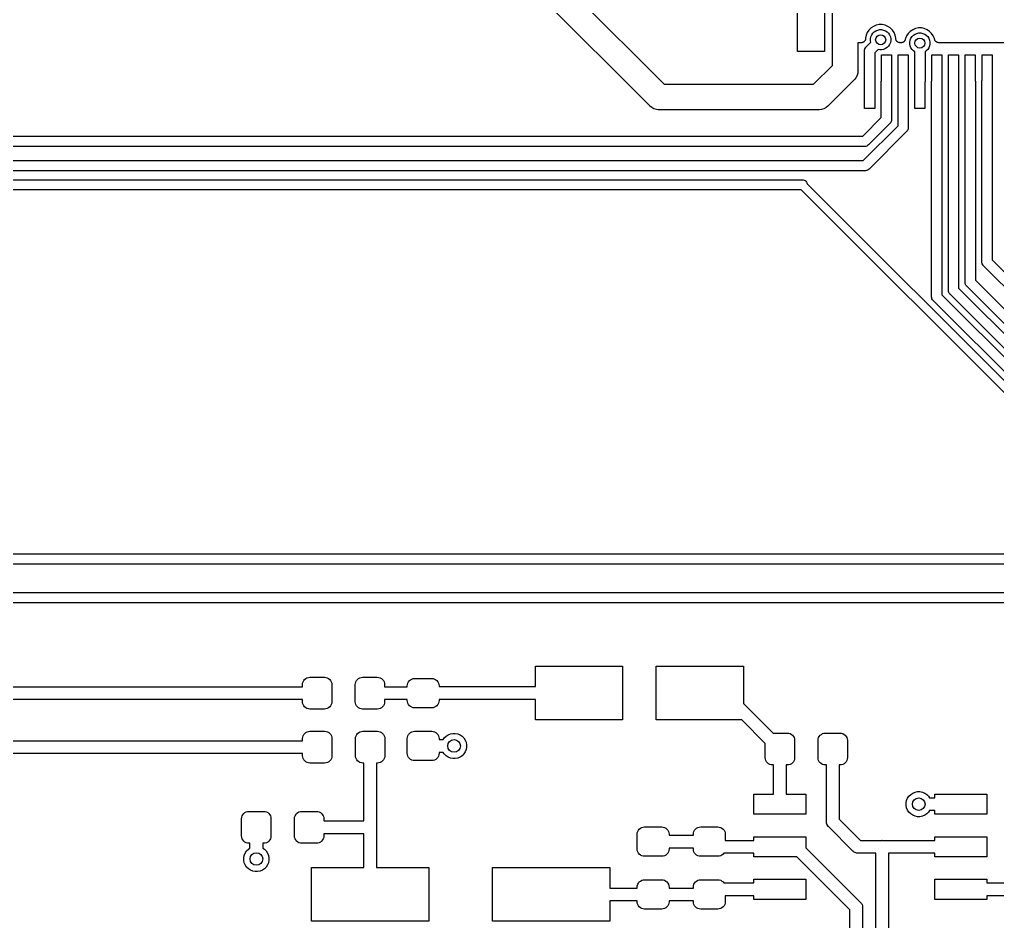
# Model space of a CAD drawing. Extents: x -66 to 211, y -177 to 13.
# Drawn here: x 45.59 to 74.74, y -110.35 to -83.44 of the extents above; entities that cross this region are included whole.
import ezdxf

# ---------------------------------------------------------------- set-up
doc = ezdxf.new("R2010")
doc.units = 0
doc.layers.add('BLACK', color=7, linetype='CONTINUOUS')

msp = doc.modelspace()

# ---------------------------------------------------------------- linework, layer by layer
at = {"layer": 'BLACK', "linetype": 'CONTINUOUS'}
for p, q in [((58.7525, -79.3109), (64.8084, -85.3669)), ((64.368, -86.004), (58.3121, -79.9481)), ((68.7844, -84.3899), (68.7844, -82.5899)), ((69.5844, -82.5899), (69.5844, -84.3899)), ((69.8244, -84.0031), (69.8223, -82.9643)), ((71.0502, -83.6416), (70.9765, -83.6908)), ((71.1321, -83.6077), (71.0502, -83.6416)), ((71.219, -83.5904), (71.1321, -83.6077)), ((71.3076, -83.5904), (71.219, -83.5904)), ((71.3946, -83.6077), (71.3076, -83.5904)), ((71.4765, -83.6416), (71.3946, -83.6077)), ((71.5502, -83.6908), (71.4765, -83.6416)), ((70.8306, -83.9091), (70.8133, -83.9961)), ((70.8645, -83.8272), (70.8306, -83.9091)), ((70.9138, -83.7535), (70.8645, -83.8272)), ((70.9765, -83.6908), (70.9138, -83.7535)), ((70.9633, -84.0108), (70.9749, -83.9529)), ((70.9749, -83.9529), (70.9975, -83.8983)), ((70.9975, -83.8983), (71.0303, -83.8491)), ((71.0303, -83.8491), (71.0721, -83.8073)), ((71.0721, -83.8073), (71.1212, -83.7745)), ((71.1212, -83.7745), (71.1758, -83.7519)), ((71.1758, -83.7519), (71.2338, -83.7404)), ((71.2338, -83.7404), (71.2929, -83.7404)), ((71.2929, -83.7404), (71.3508, -83.7519)), ((71.3508, -83.7519), (71.4054, -83.7745)), ((71.4054, -83.7745), (71.4546, -83.8073)), ((71.4546, -83.8073), (71.4963, -83.8491)), ((71.4963, -83.8491), (71.5292, -83.8983)), ((71.5292, -83.8983), (71.5518, -83.9529)), ((71.6129, -83.7535), (71.5502, -83.6908)), ((71.5518, -83.9529), (71.5633, -84.0108)), ((71.6621, -83.8272), (71.6129, -83.7535)), ((71.696, -83.9091), (71.6621, -83.8272)), ((71.7133, -83.9961), (71.696, -83.9091)), ((72.0344, -83.9269), (72.0005, -84.0088)), ((72.0836, -83.8532), (72.0344, -83.9269)), ((72.1463, -83.7905), (72.0836, -83.8532)), ((72.22, -83.7413), (72.1463, -83.7905)), ((72.1673, -83.9979), (72.2002, -83.9488)), ((72.2002, -83.9488), (72.2419, -83.907)), ((72.3019, -83.7073), (72.22, -83.7413)), ((72.2419, -83.907), (72.2911, -83.8742)), ((72.2911, -83.8742), (72.3457, -83.8516)), ((72.3889, -83.69), (72.3019, -83.7073)), ((72.3457, -83.8516), (72.4036, -83.84)), ((72.4775, -83.69), (72.3889, -83.69)), ((72.4036, -83.84), (72.4627, -83.84)), ((72.4627, -83.84), (72.5207, -83.8516)), ((72.5644, -83.7073), (72.4775, -83.69)), ((72.5207, -83.8516), (72.5753, -83.8742)), ((72.6463, -83.7413), (72.5644, -83.7073)), ((72.5753, -83.8742), (72.6244, -83.907)), ((72.6244, -83.907), (72.6662, -83.9488)), ((72.72, -83.7905), (72.6463, -83.7413)), ((72.6662, -83.9488), (72.699, -83.9979)), ((72.7827, -83.8532), (72.72, -83.7905)), ((72.832, -83.9269), (72.7827, -83.8532)), ((72.8659, -84.0088), (72.832, -83.9269)), ((69.8246, -84.0056), (69.8244, -84.0031)), ((69.8246, -84.8052), (69.8246, -84.0056)), ((70.6863, -84.1299), (70.5866, -84.1299)), ((70.5866, -84.1299), (70.5866, -84.9443)), ((70.6982, -84.1287), (70.6863, -84.1299)), ((70.7101, -84.1276), (70.6982, -84.1287)), ((70.7105, -84.1275), (70.7101, -84.1276)), ((70.711, -84.1275), (70.7105, -84.1275)), ((70.7225, -84.124), (70.711, -84.1275)), ((70.7339, -84.1206), (70.7225, -84.124)), ((70.7343, -84.1204), (70.7339, -84.1206)), ((70.7347, -84.1203), (70.7343, -84.1204)), ((70.7453, -84.1147), (70.7347, -84.1203)), ((70.7559, -84.1091), (70.7453, -84.1147)), ((70.7562, -84.1089), (70.7559, -84.1091)), ((70.7566, -84.1087), (70.7562, -84.1089)), ((70.7659, -84.1011), (70.7566, -84.1087)), ((70.7752, -84.0936), (70.7659, -84.1011)), ((70.7755, -84.0933), (70.7752, -84.0936)), ((70.7758, -84.093), (70.7755, -84.0933)), ((70.7834, -84.0838), (70.7758, -84.093)), ((70.7911, -84.0746), (70.7834, -84.0838)), ((70.7913, -84.0742), (70.7911, -84.0746)), ((70.7916, -84.0739), (70.7913, -84.0742)), ((70.7973, -84.0633), (70.7916, -84.0739)), ((70.8031, -84.0529), (70.7973, -84.0633)), ((70.8032, -84.0525), (70.8031, -84.0529)), ((70.8034, -84.0521), (70.8032, -84.0525)), ((70.8069, -84.0407), (70.8034, -84.0521)), ((70.8105, -84.0293), (70.8069, -84.0407)), ((70.8106, -84.0288), (70.8105, -84.0293)), ((70.8107, -84.0284), (70.8106, -84.0288)), ((70.812, -84.0166), (70.8107, -84.0284)), ((70.8133, -84.0047), (70.812, -84.0166)), ((70.8133, -83.9961), (70.8133, -84.0029)), ((70.8133, -84.0029), (70.8133, -84.0037)), ((70.8133, -84.0037), (70.8133, -84.0038)), ((70.8133, -84.0038), (70.8133, -84.0038)), ((70.8133, -84.0038), (70.8133, -84.0047)), ((70.8319, -84.2563), (70.9724, -84.1157)), ((70.9633, -84.0699), (70.9633, -84.0108)), ((70.9724, -84.1157), (70.9633, -84.0699)), ((71.4963, -84.2316), (71.4546, -84.2734)), ((71.5292, -84.1825), (71.4963, -84.2316)), ((71.5518, -84.1279), (71.5292, -84.1825)), ((71.5633, -84.0699), (71.5518, -84.1279)), ((71.5633, -84.0108), (71.5633, -84.0699)), ((71.7133, -84.0029), (71.7133, -83.9961)), ((71.7145, -84.0147), (71.7133, -84.0029)), ((71.7156, -84.0267), (71.7145, -84.0147)), ((71.7157, -84.0271), (71.7156, -84.0267)), ((71.7157, -84.0275), (71.7157, -84.0271)), ((71.7192, -84.039), (71.7157, -84.0275)), ((71.7226, -84.0505), (71.7192, -84.039)), ((71.7228, -84.0508), (71.7226, -84.0505)), ((71.7229, -84.0513), (71.7228, -84.0508)), ((71.7285, -84.0618), (71.7229, -84.0513)), ((71.7341, -84.0724), (71.7285, -84.0618)), ((71.7343, -84.0728), (71.7341, -84.0724)), ((71.7345, -84.0732), (71.7343, -84.0728)), ((71.7421, -84.0824), (71.7345, -84.0732)), ((71.7496, -84.0917), (71.7421, -84.0824)), ((71.7499, -84.092), (71.7496, -84.0917)), ((71.7502, -84.0924), (71.7499, -84.092)), ((71.7594, -84.1), (71.7502, -84.0924)), ((71.7686, -84.1077), (71.7594, -84.1)), ((71.769, -84.1079), (71.7686, -84.1077)), ((71.7693, -84.1082), (71.769, -84.1079)), ((71.7798, -84.1139), (71.7693, -84.1082)), ((71.7903, -84.1196), (71.7798, -84.1139)), ((71.7907, -84.1197), (71.7903, -84.1196)), ((71.7911, -84.12), (71.7907, -84.1197)), ((71.8025, -84.1235), (71.7911, -84.12)), ((71.8139, -84.1271), (71.8025, -84.1235)), ((71.8144, -84.1272), (71.8139, -84.1271)), ((71.8148, -84.1273), (71.8144, -84.1272)), ((71.8266, -84.1285), (71.8148, -84.1273)), ((71.8386, -84.1299), (71.8266, -84.1285)), ((71.8394, -84.1299), (71.8386, -84.1299)), ((71.8395, -84.1299), (71.8394, -84.1299)), ((71.8394, -84.1299), (71.8394, -84.1299)), ((71.8403, -84.1299), (71.8395, -84.1299)), ((71.8722, -84.1299), (71.8403, -84.1299)), ((71.884, -84.1287), (71.8722, -84.1299)), ((71.8958, -84.1277), (71.884, -84.1287)), ((71.8963, -84.1275), (71.8958, -84.1277)), ((71.8968, -84.1275), (71.8963, -84.1275)), ((71.9082, -84.124), (71.8968, -84.1275)), ((71.9196, -84.1207), (71.9082, -84.124)), ((71.9201, -84.1204), (71.9196, -84.1207)), ((71.9206, -84.1203), (71.9201, -84.1204)), ((71.9311, -84.1147), (71.9206, -84.1203)), ((71.9416, -84.1092), (71.9311, -84.1147)), ((71.942, -84.1089), (71.9416, -84.1092)), ((71.9424, -84.1087), (71.942, -84.1089)), ((71.9517, -84.1011), (71.9424, -84.1087)), ((71.9609, -84.0937), (71.9517, -84.1011)), ((71.9613, -84.0933), (71.9609, -84.0937)), ((71.9616, -84.093), (71.9613, -84.0933)), ((71.9692, -84.0838), (71.9616, -84.093)), ((71.9769, -84.0747), (71.9692, -84.0838)), ((71.9771, -84.0743), (71.9769, -84.0747)), ((71.9774, -84.0739), (71.9771, -84.0743)), ((71.9831, -84.0634), (71.9774, -84.0739)), ((71.9888, -84.053), (71.9831, -84.0634)), ((71.989, -84.0525), (71.9888, -84.053)), ((71.9892, -84.0521), (71.989, -84.0525)), ((71.9927, -84.0408), (71.9892, -84.0521)), ((71.9964, -84.0294), (71.9927, -84.0408)), ((71.9966, -84.0284), (71.9964, -84.0294)), ((71.9967, -84.0277), (71.9966, -84.0284)), ((71.9966, -84.0284), (71.9966, -84.0284)), ((71.9966, -84.0284), (71.9966, -84.0284)), ((72.0005, -84.0088), (71.9967, -84.0277)), ((72.1332, -84.1105), (72.1447, -84.0525)), ((72.1332, -84.1696), (72.1332, -84.1105)), ((72.1447, -84.2275), (72.1332, -84.1696)), ((72.1447, -84.0525), (72.1673, -83.9979)), ((72.1673, -84.2821), (72.1447, -84.2275)), ((72.699, -83.9979), (72.7217, -84.0525)), ((72.7217, -84.2275), (72.699, -84.2821)), ((72.7217, -84.0525), (72.7332, -84.1105)), ((72.7332, -84.1696), (72.7217, -84.2275)), ((72.7332, -84.1105), (72.7332, -84.1696)), ((72.8696, -84.0277), (72.8659, -84.0088)), ((72.8731, -84.0391), (72.8696, -84.0277)), ((72.8764, -84.0505), (72.8731, -84.0391)), ((72.8767, -84.0509), (72.8764, -84.0505)), ((72.8768, -84.0514), (72.8767, -84.0509)), ((72.8824, -84.0619), (72.8768, -84.0514)), ((72.8879, -84.0724), (72.8824, -84.0619)), ((72.8882, -84.0728), (72.8879, -84.0724)), ((72.8885, -84.0733), (72.8882, -84.0728)), ((72.896, -84.0825), (72.8885, -84.0733)), ((72.9035, -84.0917), (72.896, -84.0825)), ((72.9038, -84.0921), (72.9035, -84.0917)), ((72.9042, -84.0924), (72.9038, -84.0921)), ((72.9134, -84.1), (72.9042, -84.0924)), ((72.9224, -84.1077), (72.9134, -84.1)), ((72.9229, -84.1079), (72.9224, -84.1077)), ((72.9233, -84.1082), (72.9229, -84.1079)), ((72.9337, -84.1139), (72.9233, -84.1082)), ((72.9442, -84.1196), (72.9337, -84.1139)), ((72.9447, -84.1198), (72.9442, -84.1196)), ((72.9451, -84.12), (72.9447, -84.1198)), ((72.9564, -84.1235), (72.9451, -84.12)), ((72.9678, -84.1271), (72.9564, -84.1235)), ((72.9683, -84.1272), (72.9678, -84.1271)), ((72.9688, -84.1273), (72.9683, -84.1272)), ((72.9805, -84.1285), (72.9688, -84.1273)), ((72.9924, -84.1299), (72.9805, -84.1285)), ((72.9934, -84.1299), (72.9924, -84.1299)), ((72.9942, -84.1299), (72.9934, -84.1299)), ((72.9934, -84.1299), (72.9934, -84.1299)), ((72.9934, -84.1299), (72.9934, -84.1299)), ((75.3723, -84.1299), (72.9942, -84.1299)), ((69.5844, -84.3899), (68.7844, -84.3899)), ((70.7812, -84.3693), (70.7842, -84.3394)), ((70.782, -84.3768), (70.7812, -84.3693)), ((70.782, -85.2974), (70.782, -84.3768)), ((70.7842, -84.3394), (70.785, -84.3366)), ((70.785, -84.3366), (70.7869, -84.3306)), ((70.7869, -84.3306), (70.7929, -84.3107)), ((70.7929, -84.3107), (70.8071, -84.2842)), ((70.8071, -84.2842), (70.8213, -84.2668)), ((70.8213, -84.2668), (70.8261, -84.261)), ((70.8213, -84.2668), (70.8213, -84.2668)), ((70.8261, -84.261), (70.8319, -84.2563)), ((71.188, -84.3313), (71.0868, -84.4324)), ((71.0868, -84.4324), (71.0868, -85.2974)), ((71.2338, -84.3404), (71.188, -84.3313)), ((71.2929, -84.3404), (71.2338, -84.3404)), ((71.2844, -85.2594), (71.2844, -84.4899)), ((71.2844, -84.4899), (71.5844, -84.4899)), ((71.3508, -84.3288), (71.2929, -84.3404)), ((71.4054, -84.3062), (71.3508, -84.3288)), ((71.4546, -84.2734), (71.4054, -84.3062)), ((71.5844, -84.4899), (71.5844, -85.2594)), ((71.7844, -85.2594), (71.7844, -84.4899)), ((71.7844, -84.4899), (72.0844, -84.4899)), ((72.0844, -84.4899), (72.0844, -85.2594)), ((72.2002, -84.3313), (72.1673, -84.2821)), ((72.2419, -84.3731), (72.2002, -84.3313)), ((72.2808, -84.399), (72.2419, -84.3731)), ((72.2808, -85.2812), (72.2808, -84.399)), ((72.6244, -84.3731), (72.5856, -84.399)), ((72.5856, -84.399), (72.5856, -85.2702)), ((72.6662, -84.3313), (72.6244, -84.3731)), ((72.699, -84.2821), (72.6662, -84.3313)), ((72.7844, -85.2594), (72.7844, -84.4899)), ((72.7844, -84.4899), (73.0844, -84.4899)), ((73.0844, -84.4899), (73.0844, -85.2594)), ((73.2844, -85.2594), (73.2844, -84.4899)), ((73.2844, -84.4899), (73.5844, -84.4899)), ((73.5844, -84.4899), (73.5844, -85.2594)), ((73.7844, -85.2594), (73.7844, -84.4899)), ((73.7844, -84.4899), (74.0844, -84.4899)), ((74.0844, -84.4899), (74.0844, -85.2594)), ((74.2844, -85.2594), (74.2844, -84.4899)), ((74.2844, -84.4899), (74.5844, -84.4899)), ((74.5844, -84.4899), (74.5844, -85.2471)), ((69.2629, -85.3669), (69.8246, -84.8052)), ((70.5593, -85.1095), (70.5239, -85.1757)), ((70.5617, -85.1017), (70.5593, -85.1095)), ((70.5811, -85.0377), (70.5617, -85.1017)), ((70.5866, -84.9817), (70.5811, -85.0377)), ((70.5866, -84.9443), (70.5884, -84.963)), ((70.5884, -84.963), (70.5866, -84.9817)), ((70.5866, -84.9817), (70.5866, -84.9817)), ((64.8084, -85.3669), (69.2629, -85.3669)), ((70.4618, -85.2456), (69.7034, -86.004)), ((70.4763, -85.2337), (70.4618, -85.2456)), ((70.4882, -85.2192), (70.4763, -85.2337)), ((70.5239, -85.1757), (70.4882, -85.2192)), ((70.4882, -85.2192), (70.4882, -85.2192)), ((70.7842, -85.3198), (70.782, -85.2974)), ((70.7844, -85.3204), (70.7842, -85.3198)), ((70.7844, -86.0899), (70.7844, -85.3204)), ((71.0846, -85.3198), (71.0844, -85.3204)), ((71.0844, -85.3204), (71.0844, -86.0899)), ((71.0868, -85.2974), (71.0846, -85.3198)), ((71.282, -85.2824), (71.2842, -85.26)), ((71.282, -86.3635), (71.282, -85.2824)), ((71.2842, -85.26), (71.2844, -85.2594)), ((71.5844, -85.2594), (71.5846, -85.26)), ((71.5846, -85.26), (71.5868, -85.2824)), ((71.5868, -85.2824), (71.5868, -86.4191)), ((71.782, -85.2824), (71.7842, -85.26)), ((71.782, -86.6052), (71.782, -85.2824)), ((71.7842, -85.26), (71.7844, -85.2594)), ((72.0844, -85.2594), (72.0846, -85.26)), ((72.0846, -85.26), (72.0868, -85.2824)), ((72.0868, -85.2824), (72.0868, -86.6608)), ((72.28, -85.2887), (72.2808, -85.2812)), ((72.2808, -85.2962), (72.28, -85.2887)), ((72.283, -85.3186), (72.2808, -85.2962)), ((72.2833, -85.3198), (72.283, -85.3186)), ((72.2844, -85.3232), (72.2833, -85.3198)), ((72.2844, -86.0899), (72.2844, -85.3232)), ((72.5846, -85.3198), (72.5844, -85.3204)), ((72.5844, -85.3204), (72.5844, -86.0899)), ((72.5875, -85.2899), (72.5846, -85.3198)), ((72.5856, -85.2702), (72.5875, -85.2899)), ((72.782, -85.2824), (72.7842, -85.26)), ((72.782, -91.7051), (72.782, -85.2824)), ((72.7842, -85.26), (72.7844, -85.2594)), ((73.0844, -85.2594), (73.0846, -85.26)), ((73.0846, -85.26), (73.0868, -85.2824)), ((73.0868, -85.2824), (73.0868, -91.6495)), ((73.282, -85.2824), (73.2842, -85.26)), ((73.282, -91.5117), (73.282, -85.2824)), ((73.2842, -85.26), (73.2844, -85.2594)), ((73.5844, -85.2594), (73.5846, -85.26)), ((73.5846, -85.26), (73.5868, -85.2824)), ((73.5868, -85.2824), (73.5868, -91.4561)), ((73.782, -85.2824), (73.7842, -85.26)), ((73.782, -91.2744), (73.782, -85.2824)), ((73.7842, -85.26), (73.7844, -85.2594)), ((74.0844, -85.2594), (74.0846, -85.26)), ((74.0846, -85.26), (74.0868, -85.2824)), ((74.0868, -85.2824), (74.0868, -91.2188)), ((74.2812, -85.2899), (74.282, -85.2824)), ((74.282, -85.2974), (74.2812, -85.2899)), ((74.282, -85.2824), (74.2842, -85.26)), ((74.282, -85.2824), (74.282, -85.2824)), ((74.282, -90.6626), (74.282, -85.2974)), ((74.2842, -85.26), (74.2844, -85.2594)), ((74.5844, -85.2471), (74.5874, -85.2571)), ((74.5874, -85.3169), (74.5868, -85.3191)), ((74.5868, -85.3191), (74.5868, -90.6069)), ((74.5874, -85.2571), (74.5904, -85.287)), ((74.5904, -85.287), (74.5874, -85.3169)), ((64.3799, -86.0186), (64.368, -86.004)), ((69.7034, -86.004), (69.6915, -86.0186)), ((64.4035, -86.0379), (64.3799, -86.0186)), ((64.4379, -86.0662), (64.4035, -86.0379)), ((64.4722, -86.0845), (64.4379, -86.0662)), ((64.5041, -86.1016), (64.4722, -86.0845)), ((64.5759, -86.1233), (64.5041, -86.1016)), ((64.6319, -86.1289), (64.5759, -86.1233)), ((64.6506, -86.1307), (64.6319, -86.1289)), ((64.6319, -86.1289), (64.6319, -86.1289)), ((64.6693, -86.1289), (64.6506, -86.1307)), ((69.402, -86.1289), (64.6693, -86.1289)), ((69.4207, -86.1307), (69.402, -86.1289)), ((69.4394, -86.1289), (69.4207, -86.1307)), ((69.4395, -86.1289), (69.4394, -86.1289)), ((69.4954, -86.1233), (69.4395, -86.1289)), ((69.5672, -86.1016), (69.4954, -86.1233)), ((69.6334, -86.0662), (69.5672, -86.1016)), ((69.6915, -86.0186), (69.6334, -86.0662)), ((71.0844, -86.0899), (70.7844, -86.0899)), ((72.5844, -86.0899), (72.2844, -86.0899)), ((70.7267, -86.9188), (71.282, -86.3635)), ((71.5369, -86.5397), (70.9029, -87.1737)), ((71.5427, -86.5349), (71.5369, -86.5397)), ((71.5482, -86.5281), (71.5427, -86.5349)), ((71.5617, -86.5117), (71.5482, -86.5281)), ((71.5759, -86.4852), (71.5617, -86.5117)), ((71.5846, -86.4565), (71.5759, -86.4852)), ((71.5868, -86.4341), (71.5846, -86.4565)), ((71.5868, -86.4191), (71.5875, -86.4266)), ((71.5875, -86.4266), (71.5868, -86.4341)), ((71.5868, -86.4341), (71.5868, -86.4341)), ((70.7445, -87.6427), (71.782, -86.6052)), ((72.0369, -86.7814), (70.9206, -87.8976)), ((72.0427, -86.7766), (72.0369, -86.7814)), ((72.0476, -86.7706), (72.0427, -86.7766)), ((72.0617, -86.7534), (72.0476, -86.7706)), ((72.0759, -86.7269), (72.0617, -86.7534)), ((72.0846, -86.6982), (72.0759, -86.7269)), ((72.0759, -86.7269), (72.0759, -86.7269)), ((72.0868, -86.6758), (72.0846, -86.6982)), ((72.0868, -86.6608), (72.0875, -86.6683)), ((72.0875, -86.6683), (72.0868, -86.6758)), ((72.0868, -86.6758), (72.0868, -86.6758)), ((37.65, -86.9188), (70.7267, -86.9188)), ((70.7823, -87.2236), (37.5944, -87.2236)), ((70.7898, -87.2243), (70.7823, -87.2236)), ((70.7973, -87.2236), (70.7898, -87.2243)), ((70.8197, -87.2214), (70.7973, -87.2236)), ((70.7973, -87.2236), (70.7973, -87.2236)), ((70.8484, -87.2127), (70.8197, -87.2214)), ((70.8749, -87.1985), (70.8484, -87.2127)), ((70.8981, -87.1795), (70.8749, -87.1985)), ((70.9029, -87.1737), (70.8981, -87.1795)), ((37.264, -87.6427), (70.7445, -87.6427)), ((70.8001, -87.9475), (37.2083, -87.9475)), ((70.8076, -87.9482), (70.8001, -87.9475)), ((70.8151, -87.9475), (70.8076, -87.9482)), ((70.8375, -87.9453), (70.8151, -87.9475)), ((70.8151, -87.9475), (70.8151, -87.9475)), ((70.8662, -87.9366), (70.8375, -87.9453)), ((70.8927, -87.9224), (70.8662, -87.9366)), ((70.9159, -87.9034), (70.8927, -87.9224)), ((70.9206, -87.8976), (70.9159, -87.9034)), ((33.4743, -88.2193), (68.9304, -88.2193)), ((68.9304, -88.2193), (68.9528, -88.2215)), ((68.9528, -88.2215), (68.9815, -88.2302)), ((68.9815, -88.2302), (69.008, -88.2444)), ((69.008, -88.2444), (69.0312, -88.2634)), ((69.0312, -88.2634), (69.0502, -88.2866)), ((69.0502, -88.2866), (69.0644, -88.3131)), ((69.0644, -88.3131), (69.0731, -88.3418)), ((68.8957, -88.5241), (33.4186, -88.5241)), ((86.8045, -106.433), (68.8957, -88.5241)), ((69.0731, -88.3418), (69.0731, -88.3423)), ((69.0731, -88.3423), (87.0169, -106.286)), ((74.2812, -90.6701), (74.282, -90.6626)), ((74.5868, -90.6069), (83.4208, -99.441)), ((74.2842, -90.6999), (74.2812, -90.6701)), ((74.2929, -90.7287), (74.2842, -90.6999)), ((74.3071, -90.7551), (74.2929, -90.7287)), ((74.3213, -90.7725), (74.3071, -90.7551)), ((74.3261, -90.7783), (74.3213, -90.7725)), ((74.3213, -90.7725), (74.3213, -90.7725)), ((74.3319, -90.7831), (74.3261, -90.7783)), ((83.2447, -99.6959), (74.3319, -90.7831)), ((74.0868, -91.2188), (91.8473, -108.979)), ((73.2812, -91.5192), (73.282, -91.5117)), ((73.2842, -91.5491), (73.2812, -91.5192)), ((73.5868, -91.4561), (88.6215, -106.491)), ((73.7812, -91.2819), (73.782, -91.2744)), ((73.7842, -91.3118), (73.7812, -91.2819)), ((73.7929, -91.3405), (73.7842, -91.3118)), ((73.8071, -91.367), (73.7929, -91.3405)), ((73.8213, -91.3844), (73.8071, -91.367)), ((73.8261, -91.3902), (73.8213, -91.3844)), ((73.8213, -91.3844), (73.8213, -91.3844)), ((73.8319, -91.3949), (73.8261, -91.3902)), ((91.5924, -109.155), (73.8319, -91.3949)), ((72.7812, -91.7126), (72.782, -91.7051)), ((72.7842, -91.7425), (72.7812, -91.7126)), ((72.7929, -91.7712), (72.7842, -91.7425)), ((72.8071, -91.7977), (72.7929, -91.7712)), ((72.8213, -91.8151), (72.8071, -91.7977)), ((72.8261, -91.8209), (72.8213, -91.8151)), ((72.8213, -91.8151), (72.8213, -91.8151)), ((72.8319, -91.8256), (72.8261, -91.8209)), ((87.8408, -106.835), (72.8319, -91.8256)), ((73.0868, -91.6495), (88.0957, -106.658)), ((73.2929, -91.5778), (73.2842, -91.5491)), ((73.3071, -91.6043), (73.2929, -91.5778)), ((73.3213, -91.6217), (73.3071, -91.6043)), ((73.3261, -91.6275), (73.3213, -91.6217)), ((73.3213, -91.6217), (73.3213, -91.6217)), ((73.3319, -91.6322), (73.3261, -91.6275)), ((88.3666, -106.667), (73.3319, -91.6322)), ((37.3876, -99.3775), (78.6995, -99.3775)), ((78.6439, -99.6823), (37.332, -99.6823)), ((33.4633, -100.533), (78.3922, -100.533)), ((78.3365, -100.838), (33.4077, -100.838)), ((60.969, -103.34), (60.969, -102.73)), ((60.969, -102.73), (63.569, -102.73)), ((63.569, -102.73), (63.569, -104.33)), ((64.569, -104.33), (64.569, -102.73)), ((64.569, -102.73), (67.169, -102.73)), ((67.169, -102.73), (67.169, -103.841)), ((54.0293, -103.237), (54.0417, -103.196)), ((54.0417, -103.196), (54.0619, -103.158)), ((54.0619, -103.158), (54.0891, -103.125)), ((54.0891, -103.125), (54.1223, -103.097)), ((54.1223, -103.097), (54.1601, -103.077)), ((54.1601, -103.077), (54.2012, -103.065)), ((54.2012, -103.065), (54.2438, -103.06)), ((54.2438, -103.06), (54.6813, -103.06)), ((54.6813, -103.06), (54.724, -103.065)), ((54.724, -103.065), (54.765, -103.077)), ((54.765, -103.077), (54.8029, -103.097)), ((54.8029, -103.097), (54.836, -103.125)), ((54.836, -103.125), (54.8632, -103.158)), ((54.8632, -103.158), (54.8834, -103.196)), ((54.8834, -103.196), (54.8959, -103.237)), ((55.6043, -103.237), (55.6167, -103.196)), ((55.6167, -103.196), (55.6369, -103.158)), ((55.6369, -103.158), (55.6641, -103.125)), ((55.6641, -103.125), (55.6973, -103.097)), ((55.6973, -103.097), (55.7351, -103.077)), ((55.7351, -103.077), (55.7762, -103.065)), ((55.7762, -103.065), (55.8188, -103.06)), ((55.8188, -103.06), (56.2563, -103.06)), ((56.2563, -103.06), (56.299, -103.065)), ((56.299, -103.065), (56.34, -103.077)), ((56.34, -103.077), (56.3779, -103.097)), ((56.3779, -103.097), (56.411, -103.125)), ((56.411, -103.125), (56.4382, -103.158)), ((56.4382, -103.158), (56.4584, -103.196)), ((56.4584, -103.196), (56.4709, -103.237)), ((57.1641, -103.233), (57.1843, -103.195)), ((57.1843, -103.195), (57.2115, -103.162)), ((57.2115, -103.162), (57.2447, -103.135)), ((57.2447, -103.135), (57.2825, -103.115)), ((57.2825, -103.115), (57.3235, -103.102)), ((57.3235, -103.102), (57.3662, -103.098)), ((57.3662, -103.098), (57.8787, -103.098)), ((57.8787, -103.098), (57.9214, -103.102)), ((57.9214, -103.102), (57.9624, -103.115)), ((57.9624, -103.115), (58.0002, -103.135)), ((58.0002, -103.135), (58.0334, -103.162)), ((58.0334, -103.162), (58.0606, -103.195)), ((58.0606, -103.195), (58.0808, -103.233)), ((28.2577, -103.345), (54.0251, -103.345)), ((54.0251, -103.279), (54.0293, -103.237)), ((54.0251, -103.345), (54.0251, -103.279)), ((54.8959, -103.237), (54.9001, -103.279)), ((54.9001, -103.279), (54.9001, -103.792)), ((55.6001, -103.279), (55.6043, -103.237)), ((55.6001, -103.792), (55.6001, -103.279)), ((56.4709, -103.237), (56.4751, -103.279)), ((56.4751, -103.279), (56.4751, -103.345)), ((56.4751, -103.345), (57.1474, -103.345)), ((57.1474, -103.317), (57.1516, -103.274)), ((57.1474, -103.345), (57.1474, -103.317)), ((57.1516, -103.274), (57.1641, -103.233)), ((58.0808, -103.233), (58.0932, -103.274)), ((58.0932, -103.274), (58.0974, -103.317)), ((58.0974, -103.317), (58.0974, -103.34)), ((58.0974, -103.34), (60.969, -103.34)), ((54.0251, -103.726), (28.1881, -103.726)), ((54.0251, -103.792), (54.0251, -103.726)), ((57.1474, -103.726), (56.4751, -103.726)), ((56.4751, -103.726), (56.4751, -103.792)), ((57.1474, -103.754), (57.1474, -103.726)), ((57.1516, -103.797), (57.1474, -103.754)), ((58.0974, -103.754), (58.0932, -103.797)), ((60.969, -103.721), (58.0974, -103.721)), ((58.0974, -103.721), (58.0974, -103.754)), ((60.969, -104.33), (60.969, -103.721)), ((54.0293, -103.834), (54.0251, -103.792)), ((54.0417, -103.875), (54.0293, -103.834)), ((54.0619, -103.913), (54.0417, -103.875)), ((54.0891, -103.946), (54.0619, -103.913)), ((54.1223, -103.974), (54.0891, -103.946)), ((54.1601, -103.994), (54.1223, -103.974)), ((54.2012, -104.006), (54.1601, -103.994)), ((54.2438, -104.01), (54.2012, -104.006)), ((54.6813, -104.01), (54.2438, -104.01)), ((54.724, -104.006), (54.6813, -104.01)), ((54.765, -103.994), (54.724, -104.006)), ((54.8029, -103.974), (54.765, -103.994)), ((54.836, -103.946), (54.8029, -103.974)), ((54.8632, -103.913), (54.836, -103.946)), ((54.8834, -103.875), (54.8632, -103.913)), ((54.8959, -103.834), (54.8834, -103.875)), ((54.9001, -103.792), (54.8959, -103.834)), ((55.6043, -103.834), (55.6001, -103.792)), ((55.6167, -103.875), (55.6043, -103.834)), ((55.6369, -103.913), (55.6167, -103.875)), ((55.6641, -103.946), (55.6369, -103.913)), ((55.6973, -103.974), (55.6641, -103.946)), ((55.7351, -103.994), (55.6973, -103.974)), ((55.7762, -104.006), (55.7351, -103.994)), ((55.8188, -104.01), (55.7762, -104.006)), ((56.2563, -104.01), (55.8188, -104.01)), ((56.299, -104.006), (56.2563, -104.01)), ((56.34, -103.994), (56.299, -104.006)), ((56.3779, -103.974), (56.34, -103.994)), ((56.411, -103.946), (56.3779, -103.974)), ((56.4382, -103.913), (56.411, -103.946)), ((56.4584, -103.875), (56.4382, -103.913)), ((56.4709, -103.834), (56.4584, -103.875)), ((56.4751, -103.792), (56.4709, -103.834)), ((57.1641, -103.838), (57.1516, -103.797)), ((57.1843, -103.876), (57.1641, -103.838)), ((57.2115, -103.909), (57.1843, -103.876)), ((57.2447, -103.936), (57.2115, -103.909)), ((57.2825, -103.956), (57.2447, -103.936)), ((57.3235, -103.969), (57.2825, -103.956)), ((57.3662, -103.973), (57.3235, -103.969)), ((57.8787, -103.973), (57.3662, -103.973)), ((57.9214, -103.969), (57.8787, -103.973)), ((57.9624, -103.956), (57.9214, -103.969)), ((58.0002, -103.936), (57.9624, -103.956)), ((58.0334, -103.909), (58.0002, -103.936)), ((58.0606, -103.876), (58.0334, -103.909)), ((58.0808, -103.838), (58.0606, -103.876)), ((58.0932, -103.797), (58.0808, -103.838)), ((67.169, -103.841), (68.0543, -104.727)), ((63.569, -104.33), (60.969, -104.33)), ((67.1191, -104.33), (64.569, -104.33)), ((67.8224, -105.034), (67.1191, -104.33)), ((54.0301, -104.892), (54.0343, -104.849)), ((54.0301, -104.958), (54.0301, -104.892)), ((54.0343, -104.849), (54.0467, -104.808)), ((54.0467, -104.808), (54.0669, -104.771)), ((54.0669, -104.771), (54.0941, -104.737)), ((54.0941, -104.737), (54.1273, -104.71)), ((54.1273, -104.71), (54.1651, -104.69)), ((54.1651, -104.69), (54.2061, -104.678)), ((54.2061, -104.678), (54.2488, -104.673)), ((54.2488, -104.673), (54.6863, -104.673)), ((54.6863, -104.673), (54.729, -104.678)), ((54.729, -104.678), (54.77, -104.69)), ((54.77, -104.69), (54.8078, -104.71)), ((54.8078, -104.71), (54.841, -104.737)), ((54.841, -104.737), (54.8682, -104.771)), ((54.8682, -104.771), (54.8884, -104.808)), ((54.8884, -104.808), (54.9009, -104.849)), ((54.9009, -104.849), (54.9051, -104.892)), ((54.9051, -104.892), (54.9051, -105.405)), ((55.6051, -104.892), (55.6093, -104.849)), ((55.6051, -105.405), (55.6051, -104.892)), ((55.6093, -104.849), (55.6217, -104.808)), ((55.6217, -104.808), (55.6419, -104.771)), ((55.6419, -104.771), (55.6691, -104.737)), ((55.6691, -104.737), (55.7023, -104.71)), ((55.7023, -104.71), (55.7401, -104.69)), ((55.7401, -104.69), (55.7811, -104.678)), ((55.7811, -104.678), (55.8238, -104.673)), ((55.8238, -104.673), (56.2613, -104.673)), ((56.2613, -104.673), (56.304, -104.678)), ((56.304, -104.678), (56.345, -104.69)), ((56.345, -104.69), (56.3828, -104.71)), ((56.3828, -104.71), (56.416, -104.737)), ((56.416, -104.737), (56.4432, -104.771)), ((56.4432, -104.771), (56.4634, -104.808)), ((56.4634, -104.808), (56.4759, -104.849)), ((56.4759, -104.849), (56.4801, -104.892)), ((56.4801, -104.892), (56.4801, -105.405)), ((57.1474, -104.892), (57.1516, -104.849)), ((57.1474, -105.329), (57.1474, -104.892)), ((57.1516, -104.849), (57.1641, -104.808)), ((57.1641, -104.808), (57.1843, -104.77)), ((57.1843, -104.77), (57.2115, -104.737)), ((57.2115, -104.737), (57.2447, -104.71)), ((57.2447, -104.71), (57.2825, -104.69)), ((57.2825, -104.69), (57.3235, -104.677)), ((57.3235, -104.677), (57.3662, -104.673)), ((57.3662, -104.673), (57.8787, -104.673)), ((57.8787, -104.673), (57.9214, -104.677)), ((57.9214, -104.677), (57.9624, -104.69)), ((57.9624, -104.69), (58.0002, -104.71)), ((58.0002, -104.71), (58.0334, -104.737)), ((58.0334, -104.737), (58.0606, -104.77)), ((58.0606, -104.77), (58.0808, -104.808)), ((58.0808, -104.808), (58.0932, -104.849)), ((58.0932, -104.849), (58.0974, -104.892)), ((58.0974, -104.892), (58.0974, -104.92)), ((58.0974, -104.92), (58.2206, -104.92)), ((58.2206, -104.92), (58.2532, -104.871)), ((58.2532, -104.871), (58.3054, -104.819)), ((58.3054, -104.819), (58.3668, -104.778)), ((58.3668, -104.778), (58.4351, -104.75)), ((58.4351, -104.75), (58.5075, -104.735)), ((58.5075, -104.735), (58.5814, -104.735)), ((58.5814, -104.735), (58.6538, -104.75)), ((58.6538, -104.75), (58.7221, -104.778)), ((58.7221, -104.778), (58.7835, -104.819)), ((58.7835, -104.819), (58.8357, -104.871)), ((58.8357, -104.871), (58.8768, -104.933)), ((58.8768, -104.933), (58.905, -105.001)), ((68.0543, -104.727), (68.4786, -104.727)), ((68.4786, -104.727), (68.5213, -104.731)), ((68.5213, -104.731), (68.5623, -104.743)), ((68.5623, -104.743), (68.6001, -104.764)), ((68.6001, -104.764), (68.6333, -104.791)), ((68.6333, -104.791), (68.6605, -104.824)), ((68.6605, -104.824), (68.6807, -104.862)), ((68.6807, -104.862), (68.6932, -104.903)), ((68.6932, -104.903), (68.6974, -104.945)), ((68.6974, -104.945), (68.6974, -105.458)), ((69.3974, -104.945), (69.4016, -104.903)), ((69.3974, -105.458), (69.3974, -104.945)), ((69.4016, -104.903), (69.414, -104.862)), ((69.414, -104.862), (69.4342, -104.824)), ((69.4342, -104.824), (69.4614, -104.791)), ((69.4614, -104.791), (69.4946, -104.764)), ((69.4946, -104.764), (69.5324, -104.743)), ((69.5324, -104.743), (69.5734, -104.731)), ((69.5734, -104.731), (69.6161, -104.727)), ((69.6161, -104.727), (70.0536, -104.727)), ((70.0536, -104.727), (70.0963, -104.731)), ((70.0963, -104.731), (70.1373, -104.743)), ((70.1373, -104.743), (70.1751, -104.764)), ((70.1751, -104.764), (70.2083, -104.791)), ((70.2083, -104.791), (70.2355, -104.824)), ((70.2355, -104.824), (70.2557, -104.862)), ((70.2557, -104.862), (70.2682, -104.903)), ((70.2682, -104.903), (70.2724, -104.945)), ((70.2724, -104.945), (70.2724, -105.458)), ((27.9047, -104.958), (54.0301, -104.958)), ((58.905, -105.22), (58.8768, -105.288)), ((58.905, -105.001), (58.9195, -105.073)), ((58.9195, -105.147), (58.905, -105.22)), ((58.9195, -105.073), (58.9195, -105.147)), ((67.8224, -105.458), (67.8224, -105.034)), ((54.0301, -105.339), (27.8351, -105.339)), ((54.0301, -105.405), (54.0301, -105.339)), ((54.0343, -105.447), (54.0301, -105.405)), ((54.0467, -105.488), (54.0343, -105.447)), ((54.0669, -105.526), (54.0467, -105.488)), ((54.0941, -105.559), (54.0669, -105.526)), ((54.8682, -105.526), (54.841, -105.559)), ((54.8884, -105.488), (54.8682, -105.526)), ((54.9009, -105.447), (54.8884, -105.488)), ((54.9051, -105.405), (54.9009, -105.447)), ((55.6093, -105.447), (55.6051, -105.405)), ((55.6217, -105.488), (55.6093, -105.447)), ((55.6419, -105.526), (55.6217, -105.488)), ((55.6691, -105.559), (55.6419, -105.526)), ((56.4432, -105.526), (56.416, -105.559)), ((56.4634, -105.488), (56.4432, -105.526)), ((56.4759, -105.447), (56.4634, -105.488)), ((56.4801, -105.405), (56.4759, -105.447)), ((57.1516, -105.372), (57.1474, -105.329)), ((57.1641, -105.413), (57.1516, -105.372)), ((57.1843, -105.451), (57.1641, -105.413)), ((57.2115, -105.484), (57.1843, -105.451)), ((57.2447, -105.511), (57.2115, -105.484)), ((57.2825, -105.531), (57.2447, -105.511)), ((57.3235, -105.544), (57.2825, -105.531)), ((57.9624, -105.531), (57.9214, -105.544)), ((58.0002, -105.511), (57.9624, -105.531)), ((58.0334, -105.484), (58.0002, -105.511)), ((58.0606, -105.451), (58.0334, -105.484)), ((58.0808, -105.413), (58.0606, -105.451)), ((58.0932, -105.372), (58.0808, -105.413)), ((58.0974, -105.329), (58.0932, -105.372)), ((58.2209, -105.301), (58.0974, -105.301)), ((58.0974, -105.301), (58.0974, -105.329)), ((58.2532, -105.349), (58.2209, -105.301)), ((58.3054, -105.402), (58.2532, -105.349)), ((58.3668, -105.443), (58.3054, -105.402)), ((58.4351, -105.471), (58.3668, -105.443)), ((58.5075, -105.485), (58.4351, -105.471)), ((58.5814, -105.485), (58.5075, -105.485)), ((58.6538, -105.471), (58.5814, -105.485)), ((58.7221, -105.443), (58.6538, -105.471)), ((58.7835, -105.402), (58.7221, -105.443)), ((58.8357, -105.349), (58.7835, -105.402)), ((58.8768, -105.288), (58.8357, -105.349)), ((67.8266, -105.501), (67.8224, -105.458)), ((67.839, -105.542), (67.8266, -105.501)), ((68.6932, -105.501), (68.6807, -105.542)), ((68.6974, -105.458), (68.6932, -105.501)), ((69.4016, -105.501), (69.3974, -105.458)), ((69.414, -105.542), (69.4016, -105.501)), ((70.2682, -105.501), (70.2557, -105.542)), ((70.2724, -105.458), (70.2682, -105.501)), ((54.1273, -105.587), (54.0941, -105.559)), ((54.1651, -105.607), (54.1273, -105.587)), ((54.2061, -105.619), (54.1651, -105.607)), ((54.2488, -105.623), (54.2061, -105.619)), ((54.6863, -105.623), (54.2488, -105.623)), ((54.729, -105.619), (54.6863, -105.623)), ((54.77, -105.607), (54.729, -105.619)), ((54.8078, -105.587), (54.77, -105.607)), ((54.841, -105.559), (54.8078, -105.587)), ((55.7023, -105.587), (55.6691, -105.559)), ((55.7401, -105.607), (55.7023, -105.587)), ((55.7811, -105.619), (55.7401, -105.607)), ((55.8238, -105.623), (55.7811, -105.619)), ((55.8521, -105.623), (55.8238, -105.623)), ((55.8521, -107.348), (55.8521, -105.623)), ((56.2613, -105.623), (56.2331, -105.623)), ((56.2331, -105.623), (56.2331, -107.532)), ((56.304, -105.619), (56.2613, -105.623)), ((56.345, -105.607), (56.304, -105.619)), ((56.3828, -105.587), (56.345, -105.607)), ((56.416, -105.559), (56.3828, -105.587)), ((57.3662, -105.548), (57.3235, -105.544)), ((57.8787, -105.548), (57.3662, -105.548)), ((57.9214, -105.544), (57.8787, -105.548)), ((67.8592, -105.58), (67.839, -105.542)), ((67.8864, -105.613), (67.8592, -105.58)), ((67.9196, -105.64), (67.8864, -105.613)), ((67.9574, -105.66), (67.9196, -105.64)), ((67.9984, -105.673), (67.9574, -105.66)), ((68.0411, -105.677), (67.9984, -105.673)), ((68.0694, -105.677), (68.0411, -105.677)), ((68.0694, -106.548), (68.0694, -105.677)), ((68.4786, -105.677), (68.4504, -105.677)), ((68.4504, -105.677), (68.4504, -106.548)), ((68.5213, -105.673), (68.4786, -105.677)), ((68.5623, -105.66), (68.5213, -105.673)), ((68.6001, -105.64), (68.5623, -105.66)), ((68.6333, -105.613), (68.6001, -105.64)), ((68.6605, -105.58), (68.6333, -105.613)), ((68.6807, -105.542), (68.6605, -105.58)), ((69.4342, -105.58), (69.414, -105.542)), ((69.4614, -105.613), (69.4342, -105.58)), ((69.4946, -105.64), (69.4614, -105.613)), ((69.5324, -105.66), (69.4946, -105.64)), ((69.5734, -105.673), (69.5324, -105.66)), ((69.6161, -105.677), (69.5734, -105.673)), ((69.6444, -105.677), (69.6161, -105.677)), ((69.6444, -107.364), (69.6444, -105.677)), ((70.0536, -105.677), (70.0254, -105.677)), ((70.0254, -105.677), (70.0254, -107.295)), ((70.0963, -105.673), (70.0536, -105.677)), ((70.1373, -105.66), (70.0963, -105.673)), ((70.1751, -105.64), (70.1373, -105.66)), ((70.2083, -105.613), (70.1751, -105.64)), ((70.2355, -105.58), (70.2083, -105.613)), ((70.2557, -105.542), (70.2355, -105.58)), ((67.4799, -107.148), (67.4799, -106.548)), ((67.4799, -106.548), (68.0694, -106.548)), ((68.4504, -106.548), (69.0299, -106.548)), ((69.0299, -106.548), (69.0299, -107.148)), ((72.037, -106.738), (72.0653, -106.67)), ((72.0653, -106.67), (72.1063, -106.609)), ((72.1063, -106.609), (72.1586, -106.556)), ((72.1586, -106.556), (72.22, -106.515)), ((72.22, -106.515), (72.2882, -106.487)), ((72.2882, -106.487), (72.3607, -106.473)), ((72.3607, -106.473), (72.4346, -106.473)), ((72.4346, -106.473), (72.507, -106.487)), ((72.507, -106.487), (72.5752, -106.515)), ((72.5752, -106.515), (72.6367, -106.556)), ((72.6367, -106.556), (72.6889, -106.609)), ((72.6889, -106.609), (72.7213, -106.657)), ((72.7213, -106.657), (72.8799, -106.657)), ((72.8799, -106.657), (72.8799, -106.548)), ((72.8799, -106.548), (74.4299, -106.548)), ((74.4299, -106.548), (74.4299, -107.148)), ((72.0226, -106.811), (72.037, -106.738)), ((72.0226, -106.885), (72.0226, -106.811)), ((72.037, -106.957), (72.0226, -106.885)), ((72.0653, -107.025), (72.037, -106.957)), ((52.2115, -107.282), (52.2157, -107.24)), ((52.2115, -107.795), (52.2115, -107.282)), ((52.2157, -107.24), (52.2282, -107.199)), ((52.2282, -107.199), (52.2484, -107.161)), ((52.2484, -107.161), (52.2756, -107.128)), ((52.2756, -107.128), (52.3087, -107.1)), ((52.3087, -107.1), (52.3466, -107.08)), ((52.3466, -107.08), (52.3876, -107.068)), ((52.3876, -107.068), (52.4303, -107.064)), ((52.4303, -107.064), (52.8678, -107.064)), ((52.8678, -107.064), (52.9104, -107.068)), ((52.9104, -107.068), (52.9515, -107.08)), ((52.9515, -107.08), (52.9893, -107.1)), ((52.9893, -107.1), (53.0224, -107.128)), ((53.0224, -107.128), (53.0497, -107.161)), ((53.0497, -107.161), (53.0699, -107.199)), ((53.0699, -107.199), (53.0823, -107.24)), ((53.0823, -107.24), (53.0865, -107.282)), ((53.0865, -107.282), (53.0865, -107.795)), ((53.7865, -107.282), (53.7907, -107.24)), ((53.7865, -107.795), (53.7865, -107.282)), ((53.7907, -107.24), (53.8032, -107.199)), ((53.8032, -107.199), (53.8234, -107.161)), ((53.8234, -107.161), (53.8506, -107.128)), ((53.8506, -107.128), (53.8837, -107.1)), ((53.8837, -107.1), (53.9216, -107.08)), ((53.9216, -107.08), (53.9626, -107.068)), ((53.9626, -107.068), (54.0053, -107.064)), ((54.0053, -107.064), (54.4428, -107.064)), ((54.4428, -107.064), (54.4854, -107.068)), ((54.4854, -107.068), (54.5265, -107.08)), ((54.5265, -107.08), (54.5643, -107.1)), ((54.5643, -107.1), (54.5974, -107.128)), ((54.5974, -107.128), (54.6247, -107.161)), ((54.6247, -107.161), (54.6449, -107.199)), ((54.6449, -107.199), (54.6573, -107.24)), ((54.6573, -107.24), (54.6615, -107.282)), ((54.6615, -107.282), (54.6615, -107.348)), ((69.0299, -107.148), (67.4799, -107.148)), ((72.1063, -107.087), (72.0653, -107.025)), ((72.1586, -107.139), (72.1063, -107.087)), ((72.22, -107.18), (72.1586, -107.139)), ((72.2882, -107.208), (72.22, -107.18)), ((72.3607, -107.223), (72.2882, -107.208)), ((72.4346, -107.223), (72.3607, -107.223)), ((72.507, -107.208), (72.4346, -107.223)), ((72.5752, -107.18), (72.507, -107.208)), ((72.6367, -107.139), (72.5752, -107.18)), ((72.6889, -107.087), (72.6367, -107.139)), ((72.7213, -107.038), (72.6889, -107.087)), ((72.8799, -107.038), (72.7213, -107.038)), ((72.8799, -107.148), (72.8799, -107.038)), ((74.4299, -107.148), (72.8799, -107.148)), ((54.6615, -107.348), (55.8521, -107.348)), ((56.2331, -107.532), (56.234, -107.541)), ((56.234, -107.541), (56.2331, -107.55)), ((56.2331, -107.55), (56.2331, -108.735)), ((64.067, -107.592), (64.1001, -107.565)), ((64.1001, -107.565), (64.1379, -107.544)), ((64.1379, -107.544), (64.179, -107.532)), ((64.179, -107.532), (64.2216, -107.528)), ((64.2216, -107.528), (64.7341, -107.528)), ((64.7341, -107.528), (64.7768, -107.532)), ((64.7768, -107.532), (64.8179, -107.544)), ((64.8179, -107.544), (64.8557, -107.565)), ((64.8557, -107.565), (64.8888, -107.592)), ((65.7434, -107.592), (65.7765, -107.565)), ((65.7765, -107.565), (65.8143, -107.544)), ((65.8143, -107.544), (65.8554, -107.532)), ((65.8554, -107.532), (65.898, -107.528)), ((65.898, -107.528), (66.4106, -107.528)), ((66.4106, -107.528), (66.4532, -107.532)), ((66.4532, -107.532), (66.4943, -107.544)), ((66.4943, -107.544), (66.5321, -107.565)), ((66.5321, -107.565), (66.5652, -107.592)), ((69.6434, -107.374), (69.6444, -107.364)), ((69.6471, -107.411), (69.6434, -107.374)), ((69.658, -107.447), (69.6471, -107.411)), ((69.6736, -107.476), (69.658, -107.447)), ((69.6757, -107.48), (69.6736, -107.476)), ((69.6995, -107.509), (69.6757, -107.48)), ((69.7068, -107.515), (69.6995, -107.509)), ((70.4377, -108.246), (69.7068, -107.515)), ((70.0254, -107.295), (70.6579, -107.927)), ((52.2157, -107.837), (52.2115, -107.795)), ((52.2282, -107.878), (52.2157, -107.837)), ((53.0823, -107.837), (53.0699, -107.878)), ((53.0865, -107.795), (53.0823, -107.837)), ((53.7907, -107.837), (53.7865, -107.795)), ((53.8032, -107.878), (53.7907, -107.837)), ((54.6573, -107.837), (54.6449, -107.878)), ((54.6615, -107.795), (54.6573, -107.837)), ((55.8521, -107.729), (54.6615, -107.729)), ((54.6615, -107.729), (54.6615, -107.795)), ((55.8521, -108.735), (55.8521, -107.729)), ((64.0029, -107.746), (64.0071, -107.704)), ((64.0029, -108.184), (64.0029, -107.746)), ((64.0071, -107.704), (64.0196, -107.663)), ((64.0196, -107.663), (64.0398, -107.625)), ((64.0398, -107.625), (64.067, -107.592)), ((64.8888, -107.592), (64.916, -107.625)), ((64.916, -107.625), (64.9362, -107.663)), ((64.9362, -107.663), (64.9487, -107.704)), ((64.9487, -107.704), (64.9529, -107.746)), ((64.9529, -107.746), (64.9529, -107.775)), ((64.9529, -107.775), (65.6793, -107.775)), ((65.6793, -107.746), (65.6835, -107.704)), ((65.6793, -107.775), (65.6793, -107.746)), ((65.6835, -107.704), (65.696, -107.663)), ((65.696, -107.663), (65.7162, -107.625)), ((65.7162, -107.625), (65.7434, -107.592)), ((66.5652, -107.592), (66.5924, -107.625)), ((66.5924, -107.625), (66.6126, -107.663)), ((66.6126, -107.663), (66.6251, -107.704)), ((66.6251, -107.704), (66.6293, -107.746)), ((66.6293, -107.746), (66.6293, -107.927)), ((67.4799, -107.927), (67.4799, -107.818)), ((67.4799, -107.818), (69.0299, -107.818)), ((69.0299, -107.818), (69.0299, -108.148)), ((72.8799, -107.818), (74.4299, -107.818)), ((72.8799, -107.927), (72.8799, -107.818)), ((74.4299, -107.818), (74.4299, -108.418)), ((52.2484, -107.916), (52.2282, -107.878)), ((52.2756, -107.949), (52.2484, -107.916)), ((52.3087, -107.977), (52.2756, -107.949)), ((52.3466, -107.997), (52.3087, -107.977)), ((52.3876, -108.009), (52.3466, -107.997)), ((52.4303, -108.014), (52.3876, -108.009)), ((52.4126, -108.192), (52.4585, -108.161)), ((52.4585, -108.014), (52.4303, -108.014)), ((52.4585, -108.161), (52.4585, -108.014)), ((52.8678, -108.014), (52.8395, -108.014)), ((52.8395, -108.014), (52.8395, -108.158)), ((52.8395, -108.158), (52.8907, -108.192)), ((52.9104, -108.009), (52.8678, -108.014)), ((52.9515, -107.997), (52.9104, -108.009)), ((52.9893, -107.977), (52.9515, -107.997)), ((53.0224, -107.949), (52.9893, -107.977)), ((53.0497, -107.916), (53.0224, -107.949)), ((53.0699, -107.878), (53.0497, -107.916)), ((53.8234, -107.916), (53.8032, -107.878)), ((53.8506, -107.949), (53.8234, -107.916)), ((53.8837, -107.977), (53.8506, -107.949)), ((53.9216, -107.997), (53.8837, -107.977)), ((53.9626, -108.009), (53.9216, -107.997)), ((54.0053, -108.014), (53.9626, -108.009)), ((54.4428, -108.014), (54.0053, -108.014)), ((54.4854, -108.009), (54.4428, -108.014)), ((54.5265, -107.997), (54.4854, -108.009)), ((54.5643, -107.977), (54.5265, -107.997)), ((54.5974, -107.949), (54.5643, -107.977)), ((54.6247, -107.916), (54.5974, -107.949)), ((54.6449, -107.878), (54.6247, -107.916)), ((65.6793, -108.156), (64.9529, -108.156)), ((64.9529, -108.156), (64.9529, -108.184)), ((65.6793, -108.184), (65.6793, -108.156)), ((66.6293, -107.927), (67.4799, -107.927)), ((69.0299, -108.148), (70.6587, -109.777)), ((70.6579, -107.927), (71.3011, -107.927)), ((71.3011, -107.927), (71.3105, -107.926)), ((71.3105, -107.926), (71.3199, -107.927)), ((71.3199, -107.927), (72.8799, -107.927)), ((52.2767, -108.446), (52.2911, -108.374)), ((52.2767, -108.52), (52.2767, -108.446)), ((52.2911, -108.374), (52.3193, -108.306)), ((52.3193, -108.306), (52.3604, -108.244)), ((52.3604, -108.244), (52.4126, -108.192)), ((52.8907, -108.192), (52.9429, -108.244)), ((52.9429, -108.244), (52.984, -108.306)), ((52.984, -108.306), (53.0122, -108.374)), ((53.0122, -108.374), (53.0267, -108.446)), ((53.0267, -108.446), (53.0267, -108.52)), ((64.0071, -108.227), (64.0029, -108.184)), ((64.0196, -108.268), (64.0071, -108.227)), ((64.0398, -108.305), (64.0196, -108.268)), ((64.067, -108.339), (64.0398, -108.305)), ((64.1001, -108.366), (64.067, -108.339)), ((64.1379, -108.386), (64.1001, -108.366)), ((64.179, -108.398), (64.1379, -108.386)), ((64.2216, -108.403), (64.179, -108.398)), ((64.7341, -108.403), (64.2216, -108.403)), ((64.7768, -108.398), (64.7341, -108.403)), ((64.8179, -108.386), (64.7768, -108.398)), ((64.8557, -108.366), (64.8179, -108.386)), ((64.8888, -108.339), (64.8557, -108.366)), ((64.916, -108.305), (64.8888, -108.339)), ((64.9362, -108.268), (64.916, -108.305)), ((64.9487, -108.227), (64.9362, -108.268)), ((64.9529, -108.184), (64.9487, -108.227)), ((65.6835, -108.227), (65.6793, -108.184)), ((65.696, -108.268), (65.6835, -108.227)), ((65.7162, -108.305), (65.696, -108.268)), ((65.7434, -108.339), (65.7162, -108.305)), ((65.7765, -108.366), (65.7434, -108.339)), ((65.8143, -108.386), (65.7765, -108.366)), ((65.8554, -108.398), (65.8143, -108.386)), ((65.898, -108.403), (65.8554, -108.398)), ((66.4106, -108.403), (65.898, -108.403)), ((66.4532, -108.398), (66.4106, -108.403)), ((66.4943, -108.386), (66.4532, -108.398)), ((66.5321, -108.366), (66.4943, -108.386)), ((66.5652, -108.339), (66.5321, -108.366)), ((66.5902, -108.308), (66.5652, -108.339)), ((67.4799, -108.308), (66.5902, -108.308)), ((67.4799, -108.418), (67.4799, -108.308)), ((68.7605, -108.418), (67.4799, -108.418)), ((70.3401, -109.997), (68.7605, -108.418)), ((70.4436, -108.253), (70.4377, -108.246)), ((70.4509, -108.259), (70.4436, -108.253)), ((70.4546, -108.262), (70.4509, -108.259)), ((70.4509, -108.259), (70.4509, -108.259)), ((70.4726, -108.277), (70.4546, -108.262)), ((70.503, -108.293), (70.4726, -108.277)), ((70.5057, -108.294), (70.503, -108.293)), ((70.5416, -108.305), (70.5057, -108.294)), ((70.579, -108.309), (70.5416, -108.305)), ((70.5883, -108.308), (70.579, -108.309)), ((71.12, -108.308), (70.5883, -108.308)), ((71.12, -114.827), (71.12, -108.308)), ((72.8799, -108.308), (71.501, -108.308)), ((71.501, -108.308), (71.501, -114.835)), ((72.8799, -108.418), (72.8799, -108.308)), ((74.4299, -108.418), (72.8799, -108.418)), ((52.2911, -108.593), (52.2767, -108.52)), ((52.3193, -108.661), (52.2911, -108.593)), ((52.3604, -108.722), (52.3193, -108.661)), ((52.4126, -108.775), (52.3604, -108.722)), ((52.9429, -108.722), (52.8907, -108.775)), ((52.984, -108.661), (52.9429, -108.722)), ((53.0122, -108.593), (52.984, -108.661)), ((53.0267, -108.52), (53.0122, -108.593)), ((54.2926, -110.335), (54.2926, -108.735)), ((54.2926, -108.735), (55.8521, -108.735)), ((56.2331, -108.735), (57.7926, -108.735)), ((57.7926, -108.735), (57.7926, -110.335)), ((59.6926, -110.335), (59.6926, -108.735)), ((59.6926, -108.735), (63.1926, -108.735)), ((63.1926, -108.735), (63.1926, -109.35)), ((52.474, -108.816), (52.4126, -108.775)), ((52.5423, -108.844), (52.474, -108.816)), ((52.6147, -108.858), (52.5423, -108.844)), ((52.6886, -108.858), (52.6147, -108.858)), ((52.761, -108.844), (52.6886, -108.858)), ((52.8293, -108.816), (52.761, -108.844)), ((52.8907, -108.775), (52.8293, -108.816)), ((64.0029, -109.321), (64.0071, -109.279)), ((64.0029, -109.35), (64.0029, -109.321)), ((64.0071, -109.279), (64.0196, -109.238)), ((64.0196, -109.238), (64.0398, -109.2)), ((64.0398, -109.2), (64.067, -109.167)), ((64.067, -109.167), (64.1001, -109.14)), ((64.1001, -109.14), (64.1379, -109.119)), ((64.1379, -109.119), (64.179, -109.107)), ((64.179, -109.107), (64.2216, -109.103)), ((64.2216, -109.103), (64.7341, -109.103)), ((64.7341, -109.103), (64.7768, -109.107)), ((64.7768, -109.107), (64.8179, -109.119)), ((64.8179, -109.119), (64.8557, -109.14)), ((64.8557, -109.14), (64.8888, -109.167)), ((64.8888, -109.167), (64.916, -109.2)), ((64.916, -109.2), (64.9362, -109.238)), ((64.9362, -109.238), (64.9487, -109.279)), ((64.9487, -109.279), (64.9529, -109.321)), ((64.9529, -109.321), (64.9529, -109.35)), ((65.6793, -109.321), (65.6835, -109.279)), ((65.6793, -109.35), (65.6793, -109.321)), ((65.6835, -109.279), (65.696, -109.238)), ((65.696, -109.238), (65.7162, -109.2)), ((65.7162, -109.2), (65.7434, -109.167)), ((65.7434, -109.167), (65.7765, -109.14)), ((65.7765, -109.14), (65.8143, -109.119)), ((65.8143, -109.119), (65.8554, -109.107)), ((65.8554, -109.107), (65.898, -109.103)), ((65.898, -109.103), (66.4106, -109.103)), ((66.4106, -109.103), (66.4532, -109.107)), ((66.4532, -109.107), (66.4943, -109.119)), ((66.4943, -109.119), (66.5321, -109.14)), ((66.5321, -109.14), (66.5652, -109.167)), ((66.5652, -109.167), (66.5902, -109.197)), ((66.5902, -109.197), (67.4799, -109.197)), ((67.4799, -109.197), (67.4799, -109.088)), ((67.4799, -109.088), (69.0299, -109.088)), ((69.0299, -109.088), (69.0299, -109.688)), ((72.8799, -109.688), (72.8799, -109.088)), ((72.8799, -109.088), (74.4299, -109.088)), ((74.4299, -109.088), (74.4299, -109.197)), ((74.4299, -109.197), (75.2805, -109.197)), ((63.1926, -109.35), (64.0029, -109.35)), ((64.9529, -109.35), (65.6793, -109.35)), ((67.4799, -109.578), (66.6293, -109.578)), ((66.6293, -109.578), (66.6293, -109.759)), ((67.4799, -109.688), (67.4799, -109.578)), ((75.3196, -109.578), (74.4299, -109.578)), ((74.4299, -109.578), (74.4299, -109.688)), ((64.0029, -109.731), (63.1926, -109.731)), ((63.1926, -109.731), (63.1926, -110.335)), ((64.0029, -109.759), (64.0029, -109.731)), ((64.0071, -109.802), (64.0029, -109.759)), ((64.0196, -109.843), (64.0071, -109.802)), ((64.0398, -109.88), (64.0196, -109.843)), ((64.067, -109.914), (64.0398, -109.88)), ((64.916, -109.88), (64.8888, -109.914)), ((64.9362, -109.843), (64.916, -109.88)), ((64.9487, -109.802), (64.9362, -109.843)), ((64.9529, -109.759), (64.9487, -109.802)), ((65.6793, -109.731), (64.9529, -109.731)), ((64.9529, -109.731), (64.9529, -109.759)), ((65.6793, -109.759), (65.6793, -109.731)), ((65.6835, -109.802), (65.6793, -109.759)), ((65.696, -109.843), (65.6835, -109.802)), ((65.7162, -109.88), (65.696, -109.843)), ((65.7434, -109.914), (65.7162, -109.88)), ((66.5924, -109.88), (66.5652, -109.914)), ((66.6126, -109.843), (66.5924, -109.88)), ((66.6251, -109.802), (66.6126, -109.843)), ((66.6293, -109.759), (66.6251, -109.802)), ((69.0299, -109.688), (67.4799, -109.688)), ((70.6587, -109.777), (70.666, -109.783)), ((70.666, -109.783), (70.6898, -109.812)), ((70.6898, -109.812), (70.7017, -109.834)), ((70.7017, -109.834), (70.7075, -109.845)), ((70.7075, -109.845), (70.7184, -109.881)), ((70.7184, -109.881), (70.7184, -109.882)), ((70.7184, -109.882), (70.7211, -109.909)), ((70.7211, -109.909), (70.7211, -109.909)), ((70.7211, -109.909), (70.722, -109.918)), ((74.4299, -109.688), (72.8799, -109.688)), ((64.1001, -109.941), (64.067, -109.914)), ((64.1379, -109.961), (64.1001, -109.941)), ((64.179, -109.973), (64.1379, -109.961)), ((64.2216, -109.978), (64.179, -109.973)), ((64.7341, -109.978), (64.2216, -109.978)), ((64.7768, -109.973), (64.7341, -109.978)), ((64.8179, -109.961), (64.7768, -109.973)), ((64.8557, -109.941), (64.8179, -109.961)), ((64.8888, -109.914), (64.8557, -109.941)), ((65.7765, -109.941), (65.7434, -109.914)), ((65.8143, -109.961), (65.7765, -109.941)), ((65.8554, -109.973), (65.8143, -109.961)), ((65.898, -109.978), (65.8554, -109.973)), ((66.4106, -109.978), (65.898, -109.978)), ((66.4532, -109.973), (66.4106, -109.978)), ((66.4943, -109.961), (66.4532, -109.973)), ((66.5321, -109.941), (66.4943, -109.961)), ((66.5652, -109.914), (66.5321, -109.941)), ((70.3401, -111.884), (70.3401, -109.997)), ((70.722, -109.918), (70.7211, -109.928)), ((70.7211, -109.928), (70.7211, -111.884)), ((57.7926, -110.335), (54.2926, -110.335)), ((63.1926, -110.335), (59.6926, -110.335))]:
    msp.add_line(p, q, dxfattribs=at)
at = {"layer": 'BLACK'}
for centre, radius in [((71.2633, -84.0404), 0.15), ((72.4332, -84.14), 0.15), ((58.5445, -105.11), 0.1875), ((72.3976, -106.848), 0.1875), ((52.6517, -108.483), 0.1875)]:
    msp.add_circle(centre, radius, dxfattribs=at)

doc.saveas('drawing.dxf')
